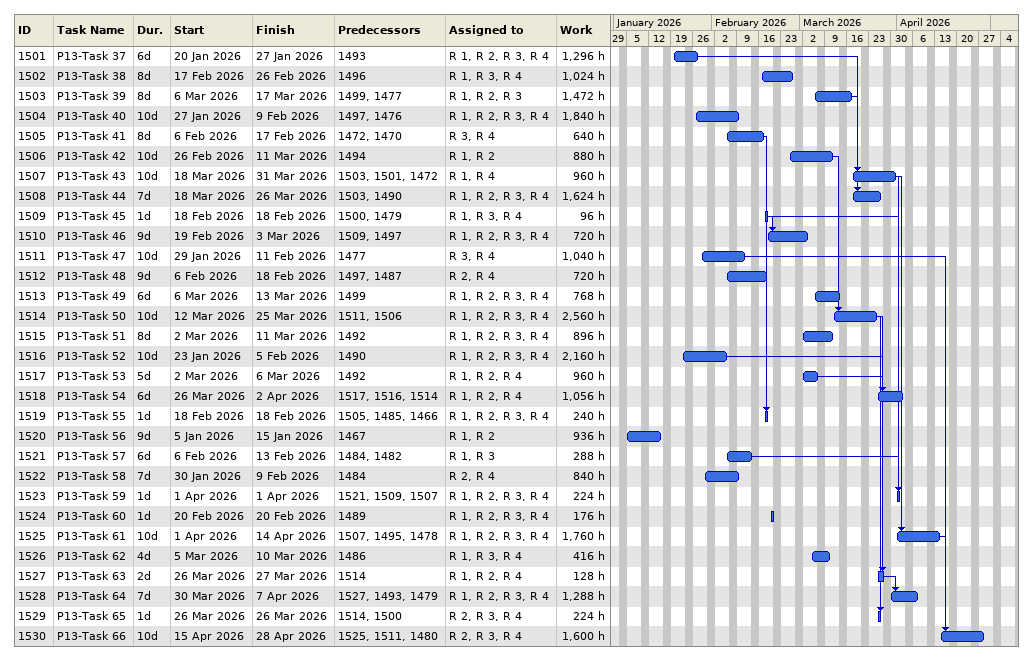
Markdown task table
| ID | Task | Duration | Start | Finish | Predecessors | Resources | Work (h) |
|---|---|---|---|---|---|---|---|
| 1501 | P13-Task 37 | 6d | 2026-01-20 | 2026-01-27 | 1493 | R 1, R 2, R 3, R 4 | 1296 |
| 1502 | P13-Task 38 | 8d | 2026-02-17 | 2026-02-26 | 1496 | R 1, R 3, R 4 | 1024 |
| 1503 | P13-Task 39 | 8d | 2026-03-06 | 2026-03-17 | 1499, 1477 | R 1, R 2, R 3 | 1472 |
| 1504 | P13-Task 40 | 10d | 2026-01-27 | 2026-02-09 | 1497, 1476 | R 1, R 2, R 3, R 4 | 1840 |
| 1505 | P13-Task 41 | 8d | 2026-02-06 | 2026-02-17 | 1472, 1470 | R 3, R 4 | 640 |
| 1506 | P13-Task 42 | 10d | 2026-02-26 | 2026-03-11 | 1494 | R 1, R 2 | 880 |
| 1507 | P13-Task 43 | 10d | 2026-03-18 | 2026-03-31 | 1503, 1501, 1472 | R 1, R 4 | 960 |
| 1508 | P13-Task 44 | 7d | 2026-03-18 | 2026-03-26 | 1503, 1490 | R 1, R 2, R 3, R 4 | 1624 |
| 1509 | P13-Task 45 | 1d | 2026-02-18 | 2026-02-18 | 1500, 1479 | R 1, R 3, R 4 | 96 |
| 1510 | P13-Task 46 | 9d | 2026-02-19 | 2026-03-03 | 1509, 1497 | R 1, R 2, R 3, R 4 | 720 |
| 1511 | P13-Task 47 | 10d | 2026-01-29 | 2026-02-11 | 1477 | R 3, R 4 | 1040 |
| 1512 | P13-Task 48 | 9d | 2026-02-06 | 2026-02-18 | 1497, 1487 | R 2, R 4 | 720 |
| 1513 | P13-Task 49 | 6d | 2026-03-06 | 2026-03-13 | 1499 | R 1, R 2, R 3, R 4 | 768 |
| 1514 | P13-Task 50 | 10d | 2026-03-12 | 2026-03-25 | 1511, 1506 | R 1, R 2, R 3, R 4 | 2560 |
| 1515 | P13-Task 51 | 8d | 2026-03-02 | 2026-03-11 | 1492 | R 1, R 2, R 3, R 4 | 896 |
| 1516 | P13-Task 52 | 10d | 2026-01-23 | 2026-02-05 | 1490 | R 1, R 2, R 3, R 4 | 2160 |
| 1517 | P13-Task 53 | 5d | 2026-03-02 | 2026-03-06 | 1492 | R 1, R 2, R 4 | 960 |
| 1518 | P13-Task 54 | 6d | 2026-03-26 | 2026-04-02 | 1517, 1516, 1514 | R 1, R 2, R 4 | 1056 |
| 1519 | P13-Task 55 | 1d | 2026-02-18 | 2026-02-18 | 1505, 1485, 1466 | R 1, R 2, R 3, R 4 | 240 |
| 1520 | P13-Task 56 | 9d | 2026-01-05 | 2026-01-15 | 1467 | R 1, R 2 | 936 |
| 1521 | P13-Task 57 | 6d | 2026-02-06 | 2026-02-13 | 1484, 1482 | R 1, R 3 | 288 |
| 1522 | P13-Task 58 | 7d | 2026-01-30 | 2026-02-09 | 1484 | R 2, R 4 | 840 |
| 1523 | P13-Task 59 | 1d | 2026-04-01 | 2026-04-01 | 1521, 1509, 1507 | R 1, R 2, R 3, R 4 | 224 |
| 1524 | P13-Task 60 | 1d | 2026-02-20 | 2026-02-20 | 1489 | R 1, R 2, R 3, R 4 | 176 |
| 1525 | P13-Task 61 | 10d | 2026-04-01 | 2026-04-14 | 1507, 1495, 1478 | R 1, R 2, R 3, R 4 | 1760 |
| 1526 | P13-Task 62 | 4d | 2026-03-05 | 2026-03-10 | 1486 | R 1, R 3, R 4 | 416 |
| 1527 | P13-Task 63 | 2d | 2026-03-26 | 2026-03-27 | 1514 | R 1, R 2, R 4 | 128 |
| 1528 | P13-Task 64 | 7d | 2026-03-30 | 2026-04-07 | 1527, 1493, 1479 | R 1, R 2, R 3, R 4 | 1288 |
| 1529 | P13-Task 65 | 1d | 2026-03-26 | 2026-03-26 | 1514, 1500 | R 2, R 3, R 4 | 224 |
| 1530 | P13-Task 66 | 10d | 2026-04-15 | 2026-04-28 | 1525, 1511, 1480 | R 2, R 3, R 4 | 1600 |
